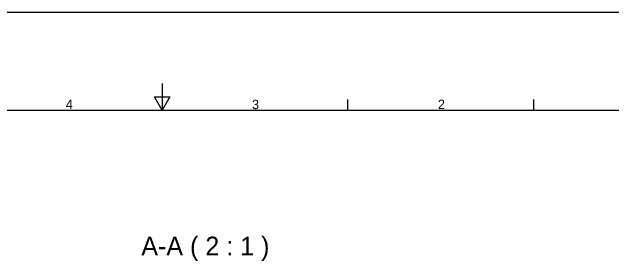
# Model space of a CAD drawing. Header units: millimetres. Extents: x 5 to 292, y 5 to 205.
# Drawn here: x 120.3 to 233.6, y 159.9 to 205 of the extents above; entities that cross this region are included whole.
import ezdxf

# ---------------------------------------------------------------- set-up
doc = ezdxf.new("R2010")
doc.units = ezdxf.units.MM
for name, color, linetype in [('Border_ISO', 7, 'CONTINUOUS'), ('FRAME', 7, 'CONTINUOUS'), ('Symbol_ISO', 7, 'CONTINUOUS')]:
    doc.layers.add(name, color=color, linetype=linetype)

msp = doc.modelspace()

# ---------------------------------------------------------------- linework, layer by layer
at = {"layer": 'Border_ISO'}
for p, q in [((183.5, 186.59), (183.5, 188.54)), ((218.5, 186.59), (218.5, 188.54))]:
    msp.add_line(p, q, dxfattribs=at)
msp.add_lwpolyline([(148.5, 191.59), (148.5, 186.59), (147.0566, 189.09), (149.9434, 189.09), (148.5, 186.59)], dxfattribs=at)
msp.add_lwpolyline([(48.5, 48.09), (48.5, 186.59), (248.5, 186.59), (248.5, 48.09)], close=True, dxfattribs=at)
at = {"layer": 'FRAME'}
msp.add_lwpolyline([(5, 205), (292, 205), (292, 5), (5, 5)], close=True, dxfattribs=at)

# ---------------------------------------------------------------- texts
at = {"layer": 'Border_ISO'}
for s, p in [('4', (130.3896, 186.79)), ('3', (165.4554, 186.7531)), ('2', (200.4694, 186.79))]:
    msp.add_text(s, height=1.75, dxfattribs=at).set_placement(p)
at = {"layer": 'Symbol_ISO'}
msp.add_text('A-A ( 2 : 1 )', height=3.5278, dxfattribs=at).set_placement((144.6001, 159.2551))

doc.saveas('drawing.dxf')
